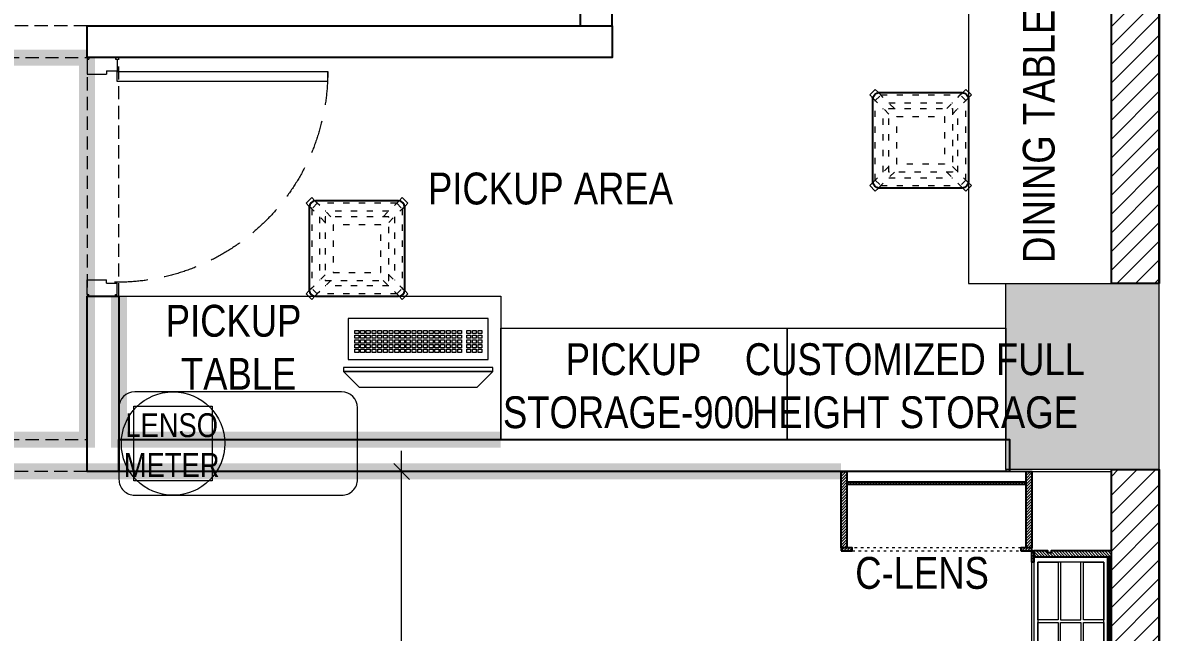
# Model space of a CAD drawing. Header units: feet. Extents: x 9413400 to 9419268, y -7061438 to -7048125.
# Drawn here: x 9415696 to 9419268, y -7053252 to -7051337 of the extents above; entities that cross this region are included whole.
import ezdxf

# ---------------------------------------------------------------- set-up
doc = ezdxf.new("R2010")
doc.units = ezdxf.units.FT
doc.header["$LTSCALE"] = 33
doc.header["$MEASUREMENT"] = 0
doc.header["$PDMODE"] = 3
doc.header["$PDSIZE"] = -1
for name, pattern in [('a_p6_plan_L18$0$HIDDEN', [0.375, 0.25, -0.125]), ('ACAD_ISO03W100', [30, 12, -18]), ('DOT2', [0.125, 0, -0.125]), ('HIDDEN2', [4.7624999999999975, 3.174999999999998, -1.587499999999999])]:
    doc.linetypes.add(name, pattern=pattern)
for name, color, linetype, lineweight in [('A-COL', 243, 'Continuous', 9), ('column hatch', 5, 'Continuous', 0), ('Door', 2, 'Continuous', 13), ('HIDDEN LINE', 177, 'Continuous', 0), ('LENS-DIM', 252, 'Continuous', 5), ('LENS-DOOR', 34, 'Continuous', 20), ('LENS-PARTITION', 21, 'Continuous', 25), ('LENS-TEXT', 31, 'Continuous', 5), ('LENS_CURTAIN', 5, 'a_p6_plan_L18$0$HIDDEN', 9), ('LK-EQPMT', 3, 'Continuous', 18), ('LK-FF&E WALL', 1, 'Continuous', 9), ('LK-IT', 3, 'Continuous', 18), ('LK-TILES FINISH', 251, 'Continuous', 5), ('LN-ELEVATION-1', 81, 'Continuous', 25), ('LN-ELEVATION-2', 103, 'Continuous', 20), ('LN-ELEVATION-3', 125, 'Continuous', 18), ('LN-ELEVATION-4', 145, 'Continuous', 13), ('LN-ELEVATION-5', 167, 'Continuous', 5), ('LN-HATCH', 251, 'Continuous', 0), ('PLANO-TXT', 252, 'Continuous', 5)]:
    doc.layers.add(name, color=color, linetype=linetype, lineweight=lineweight)
doc.layers.add('A-WALL', color=1, linetype='Continuous')
doc.layers.add('LAMINATE FINISH', color=80, linetype='Continuous')
doc.layers.add('LK-FLUTTED FINISH', color=20, linetype='Continuous', lineweight=30, true_color=0xff5e29)
doc.styles.add('LK TXT', font='Gill Sans MT Condensed Regular.ttf', dxfattribs={"height": 100})
doc.styles.get("Standard").update_dxf_attribs({"font": 'Gill Sans MT Condensed Regular.ttf'})
doc.dimstyles.new('100MM', dxfattribs={"dimtxt": 100, "dimasz": 50, "dimexe": 65, "dimexo": 65, "dimtad": 1, "dimdec": 0, "dimtxsty": 'Standard', "dimblk": 'OBLIQUE', "dimcen": 2.5, "dimdle": 65, "dimclrd": 256, "dimclre": 256, "dimclrt": 1, "dimadec": 0, "dimazin": 0, "dimtfac": 1, "dimtdec": 0, "dimtmove": 1, "dimatfit": 3, "dimfxl": 50, "dimlwd": -1, "dimlwe": -1, "dimarcsym": 0})
pattern_1 = [(45, (7858558.917008298, 3503823.203216763), (-4.490128060534575, 4.490128060534575), [])]
pattern_2 = [(45, (3990327.293469645, 1709214.691590092), (-4.490128060534575, 4.490128060534575), [])]

# ---------------------------------------------------------------- blocks, each defined once
blk = doc.blocks.new('CLENS 600 TYPE 6')
at = {"layer": 'LN-ELEVATION-1', "ltscale": 0.5}
blk.add_lwpolyline([(130, -225), (-130, -225, -0.4142135623730951), (-150, -205), (-150, 55, -0.4142135623730951), (-130, 75), (130, 75, -0.4142135623730951), (150, 55), (150, -205, -0.4142135623730951)], format="xyb", close=True, dxfattribs=at)
at = {"layer": 'LN-ELEVATION-3', "linetype": 'ACAD_ISO03W100', "ltscale": 0.05}
for p, q in [((-100, 7.322330470196902), (-142.3743686703965, 49.69669914152472)), ((-142.3743686708621, -199.6966991410591), (-142.3743686708621, 49.69669914105907)), ((-82.3223304701969, 25), (-124.6966991401277, 67.374368671095)), ((124.696699141059, 67.3743686703965), (-124.6966991401277, 67.374368671095)), ((99.69669914059341, 42.3743686703965), (-99.69669913966207, 42.374368671095)), ((82.3223304701969, 25), (124.6966991401277, 67.374368671095)), ((100, 7.322330470196902), (142.3743686703965, 49.69669914152472)), ((142.3743686708621, -199.6966991410591), (142.3743686708621, 49.69669914105907)), ((-117.3743686703965, -174.6966991408262), (-117.3743686703965, 24.69669914152473)), ((117.3743686703965, -174.6966991408262), (117.3743686703965, 24.69669914152473)), ((-100, -157.3223304701969), (-142.3743686703965, -199.6966991415247)), ((-82.3223304701969, -175), (-124.6966991401277, -217.374368671095)), ((82.3223304701969, -175), (124.6966991401277, -217.374368671095)), ((100, -157.3223304701969), (142.3743686703965, -199.6966991415247)), ((99.69669914059341, -192.3743686703965), (-99.69669913966207, -192.374368671095)), ((124.696699141059, -217.3743686703965), (-124.6966991401277, -217.374368671095))]:
    blk.add_line(p, q, dxfattribs=at)
for points in [[(-132.2008663183078, 74.87853584764525), (-124.696699141059, 67.3743686703965), (-142.3743686708621, 49.69669914105907), (-149.8785358476452, 57.20086631807498)], [(132.2008663183078, 74.87853584764525), (124.696699141059, 67.3743686703965), (142.3743686708621, 49.69669914105907), (149.8785358476452, 57.20086631807498)], [(-132.2008663183078, -224.8785358476453), (-124.696699141059, -217.3743686703965), (-142.3743686708621, -199.6966991410591), (-149.8785358476452, -207.200866318075)], [(132.2008663183078, -224.8785358476453), (124.696699141059, -217.3743686703965), (142.3743686708621, -199.6966991410591), (149.8785358476452, -207.200866318075)]]:
    blk.add_lwpolyline(points, dxfattribs=at)
for points in [[(100, -175), (-100, -175), (-100, 25), (100, 25)], [(75, -150), (-75, -150), (-75, 0), (75, 0)]]:
    blk.add_lwpolyline(points, close=True, dxfattribs=at)
at = {"layer": 'LN-ELEVATION-5', "ltscale": 0.5}
for points in [[(-149.8785358476452, 57.20086631807498), (-160.0520382001995, 67.37436867062934), (-142.3743686708621, 85.05203819996677), (-132.2008663183078, 74.87853584787806)], [(149.8785358476452, 57.20086631807498), (160.0520382001995, 67.37436867062934), (142.3743686708621, 85.05203819996677), (132.2008663183078, 74.87853584787806)], [(-149.8785358476452, -207.200866318075), (-160.0520382001995, -217.3743686706294), (-142.3743686708621, -235.0520381999668), (-132.2008663183078, -224.8785358478781)], [(149.8785358476452, -207.200866318075), (160.0520382001995, -217.3743686706294), (142.3743686708621, -235.0520381999668), (132.2008663183078, -224.8785358478781)]]:
    blk.add_lwpolyline(points, dxfattribs=at)
blk = doc.blocks.new('*U23')
at = {"layer": 'LK-EQPMT', "ltscale": 12}
blk.add_lwpolyline([(5.986879315214991, 4.914598100478997), (-5.986879315214991, 4.914598100478997), (-5.986879315214991, -4.914598100478997), (5.986879315214991, -4.914598100478997)], close=True, dxfattribs=at)
blk = doc.blocks.new('*U24')
at = {"color": 0, "linetype": 'ByBlock', "lineweight": -2, "transparency": 16777216}
for p in [(0, 0), (17.96063794564497, 0), (35.92127589128995, 0), (53.88191383693492, 0), (71.8425517825799, 0), (89.80318972822487, 0), (107.7638276738698, 0), (125.7244656195148, 0), (143.6851035651598, 0), (161.6457415108048, 0), (179.6063794564497, 0), (197.5670174020947, 0), (215.5276553477397, 0), (233.4882932933847, 0), (251.4489312390296, 0), (269.4095691846746, 0), (287.3702071303196, 0), (305.3308450759646, 0), (323.2914830216096, 0), (-9e-16, -14.74379430143699), (-1.8e-15, -29.48758860287398), (17.96063794564497, -14.74379430143699), (17.96063794564497, -29.48758860287398), (35.92127589128995, -14.74379430143699), (35.92127589128995, -29.48758860287398), (53.88191383693492, -14.74379430143699), (53.88191383693492, -29.48758860287398), (71.8425517825799, -14.74379430143699), (71.8425517825799, -29.48758860287398), (89.80318972822487, -14.74379430143699), (89.80318972822487, -29.48758860287398), (107.7638276738698, -14.74379430143699), (107.7638276738698, -29.48758860287398), (125.7244656195148, -14.74379430143699), (125.7244656195148, -29.48758860287398), (143.6851035651598, -14.74379430143699), (143.6851035651598, -29.48758860287398), (161.6457415108048, -14.74379430143699), (161.6457415108048, -29.48758860287398), (179.6063794564497, -14.74379430143699), (179.6063794564497, -29.48758860287398), (197.5670174020947, -14.74379430143699), (197.5670174020947, -29.48758860287398), (215.5276553477397, -14.74379430143699), (215.5276553477397, -29.48758860287398), (233.4882932933847, -14.74379430143699), (233.4882932933847, -29.48758860287398), (251.4489312390296, -14.74379430143699), (251.4489312390296, -29.48758860287398), (269.4095691846746, -14.74379430143699), (269.4095691846746, -29.48758860287398), (287.3702071303196, -14.74379430143699), (287.3702071303196, -29.48758860287398), (305.3308450759646, -14.74379430143699), (305.3308450759646, -29.48758860287398), (323.2914830216096, -14.74379430143699), (323.2914830216096, -29.48758860287398), (-2.7e-15, -44.23138290431096), (-3.6e-15, -58.97517720574795), (17.96063794564497, -44.23138290431096), (17.96063794564497, -58.97517720574795), (35.92127589128995, -44.23138290431096), (35.92127589128994, -58.97517720574795), (53.88191383693492, -44.23138290431096), (53.88191383693492, -58.97517720574795), (71.8425517825799, -44.23138290431096), (71.8425517825799, -58.97517720574795), (89.80318972822487, -44.23138290431096), (89.80318972822487, -58.97517720574795), (107.7638276738698, -44.23138290431096), (107.7638276738698, -58.97517720574795), (125.7244656195148, -44.23138290431096), (125.7244656195148, -58.97517720574795), (143.6851035651598, -44.23138290431096), (143.6851035651598, -58.97517720574795), (161.6457415108048, -44.23138290431096), (161.6457415108048, -58.97517720574795), (179.6063794564497, -44.23138290431096), (179.6063794564497, -58.97517720574795), (197.5670174020947, -44.23138290431096), (197.5670174020947, -58.97517720574795), (215.5276553477397, -44.23138290431096), (215.5276553477397, -58.97517720574795), (233.4882932933847, -44.23138290431096), (233.4882932933847, -58.97517720574795), (251.4489312390296, -44.23138290431096), (251.4489312390296, -58.97517720574795), (269.4095691846746, -44.23138290431096), (269.4095691846746, -58.97517720574795), (287.3702071303196, -44.23138290431096), (287.3702071303196, -58.97517720574795), (305.3308450759646, -44.23138290431096), (305.3308450759646, -58.97517720574795), (323.2914830216096, -44.23138290431096), (323.2914830216096, -58.97517720574795)]:
    blk.add_blockref('*U23', p, dxfattribs=at)
blk = doc.blocks.new('*U21')
at = {"layer": 'LK-EQPMT', "ltscale": 12}
blk.add_lwpolyline([(5.986879315214991, 4.914598100478997), (-5.986879315214991, 4.914598100478997), (-5.986879315214991, -4.914598100478997), (5.986879315214991, -4.914598100478997)], close=True, dxfattribs=at)
blk = doc.blocks.new('*U22')
at = {"color": 0, "linetype": 'ByBlock', "lineweight": -2, "transparency": 16777216}
for p in [(0, 0), (17.96063794564497, 0), (35.92127589128995, 0), (-9e-16, -14.74379430143699), (-1.8e-15, -29.48758860287398), (17.96063794564497, -14.74379430143699), (17.96063794564497, -29.48758860287398), (35.92127589128995, -14.74379430143699), (35.92127589128995, -29.48758860287398), (-2.7e-15, -44.23138290431096), (-3.6e-15, -58.97517720574795), (17.96063794564497, -44.23138290431096), (17.96063794564497, -58.97517720574795), (35.92127589128995, -44.23138290431096), (35.92127589128994, -58.97517720574795)]:
    blk.add_blockref('*U21', p, dxfattribs=at)
blk = doc.blocks.new('KEYBOARD')
at = {"ltscale": 12}
blk.add_lwpolyline([(8.040144996717572, 2.91038e-11), (8.040144996717572, 129.0940371821052), (448.0401449967176, 129.0940371821052), (448.0401449967176, 2.91038e-11)], close=True, dxfattribs=at)
for name, p in [('*U24', (35.16895717114949, 101.6202952143818)), ('*U22', (386.6121428576974, 101.6202952143818))]:
    blk.add_blockref(name, p)
blk = doc.blocks.new('Pickup table PC')
at = {"layer": 'LN-ELEVATION-2', "ltscale": 0.5}
for points in [[(470, 50), (0, 50), (0, 62), (470, 62)], [(420, 0), (50, 0), (0, 50), (470, 50)]]:
    blk.add_lwpolyline(points, close=True, dxfattribs=at)
blk = doc.blocks.new('VC HD 1010')
at = {"layer": 'LN-HATCH', "ltscale": 0.5}
h = blk.add_hatch(dxfattribs=at)
h.set_pattern_fill('ANSI31', color=256, scale=2)
h.set_pattern_definition([(45, (3761554.586240421, 1795022.935917533), (-4.490128060534575, 4.490128060534575), [])])
h.paths.add_polyline_path([(-505.166666666977, 24), (-505.166666666977, -166), (-499.1666666669771, -166), (-499.1666666669771, -176), (-505.166666666977, -176), (-505.166666666977, -220), (-487.1666666669772, -220), (-487.1666666669772, 24)])
h = blk.add_hatch(dxfattribs=at)
h.set_pattern_fill('ANSI31', color=256, scale=2)
h.set_pattern_definition(pattern_1)
h.paths.add_polyline_path([(504.8333333330228, 24), (504.8333333330228, -166), (498.8333333330228, -166), (498.8333333330228, -176), (504.8333333330228, -176), (504.8333333330228, -220), (486.8333333330228, -220), (486.8333333330228, 24)])
h = blk.add_hatch(dxfattribs=at)
h.set_pattern_fill('ANSI31', color=256, scale=2)
h.set_pattern_definition([(45, (7858741.917008297, 3503823.203216763), (-4.490128060534575, 4.490128060534575), [])])
h.paths.add_polyline_path([(-470.1666666669772, -220), (-470.1666666669772, -226), (-505.166666666977, -226), (-505.166666666977, -220)])
h = blk.add_hatch(dxfattribs=at)
h.set_pattern_fill('ANSI31', color=256, scale=2)
h.set_pattern_definition(pattern_1)
h.paths.add_polyline_path([(476.8333333330228, -220), (476.8333333330228, -226), (511.8333333330228, -226), (511.8333333330228, -220)])
at = {"layer": 'LN-ELEVATION-1', "ltscale": 0.5}
for points in [[(-505.166666666977, 24), (-505.166666666977, -166), (-499.1666666669771, -166), (-499.1666666669771, -176), (-505.166666666977, -176), (-505.166666666977, -220), (-487.1666666669772, -220), (-487.1666666669772, 24)], [(486.8333333330228, 12), (-487.1666666669772, 12), (-487.1666666669772, 18), (486.8333333330228, 18)], [(504.8333333330228, 24), (504.8333333330228, -166), (498.8333333330228, -166), (498.8333333330228, -176), (504.8333333330228, -176), (504.8333333330228, -220), (486.8333333330228, -220), (486.8333333330228, 24)], [(-470.1666666669772, -220), (-470.1666666669772, -226), (-505.166666666977, -226), (-505.166666666977, -220)], [(469.8333333330228, -220), (469.8333333330228, -226), (504.8333333330228, -226), (504.8333333330228, -220)]]:
    blk.add_lwpolyline(points, close=True, dxfattribs=at)
at = {"layer": 'LN-ELEVATION-2', "ltscale": 0.5}
blk.add_lwpolyline([(470.1666666674428, 0), (-470.1666666674428, 0), (-470.1666666674428, -208), (470.1666666674428, -208)], close=True, dxfattribs=at)
at = {"layer": 'LN-ELEVATION-3', "ltscale": 0.5}
for p, q in [((-487.1666666669772, 24), (486.8333333330228, 24)), ((-470.1666666669772, -220), (469.8333333330228, -220)), ((469.8333333330228, -226), (-470.1666666669772, -226))]:
    blk.add_line(p, q, dxfattribs=at)
for points in [[(-470.1666666674428, 0), (-288.5000000004657, 0), (-288.5000000004657, -64), (-470.1666666674428, -64)], [(-280.5000000004657, 0), (-98.83333333348855, 0), (-98.83333333348855, -64), (-280.5000000004657, -64)], [(-90.83333333348855, 0), (90.83333333348855, 0), (90.83333333348855, -64), (-90.83333333348855, -64)], [(98.83333333348855, 0), (280.5000000004657, 0), (280.5000000004657, -64), (98.83333333348855, -64)], [(288.5000000004657, 0), (470.1666666674428, 0), (470.1666666674428, -64), (288.5000000004657, -64)], [(-470.1666666674428, -136), (-288.5000000004657, -136), (-288.5000000004657, -72), (-470.1666666674428, -72)], [(-280.5000000004657, -72), (-98.83333333348855, -72), (-98.83333333348855, -136), (-280.5000000004657, -136)], [(-90.83333333348855, -72), (90.83333333348855, -72), (90.83333333348855, -136), (-90.83333333348855, -136)], [(98.83333333348855, -72), (280.5000000004657, -72), (280.5000000004657, -136), (98.83333333348855, -136)], [(288.5000000004657, -72), (470.1666666674428, -72), (470.1666666674428, -136), (288.5000000004657, -136)], [(-470.1666666674428, -144), (-288.5000000004657, -144), (-288.5000000004657, -208), (-470.1666666674428, -208)], [(-280.5000000004657, -144), (-98.83333333348855, -144), (-98.83333333348855, -208), (-280.5000000004657, -208)], [(-90.83333333348855, -144), (90.83333333348855, -144), (90.83333333348855, -208), (-90.83333333348855, -208)], [(98.83333333348855, -144), (280.5000000004657, -144), (280.5000000004657, -208), (98.83333333348855, -208)], [(288.5000000004657, -144), (470.1666666674428, -144), (470.1666666674428, -208), (288.5000000004657, -208)]]:
    blk.add_lwpolyline(points, close=True, dxfattribs=at)
blk = doc.blocks.new('A$C65ba2408')
at = {"layer": 'column hatch'}
h = blk.add_hatch(color=8, dxfattribs=at)
h.dxf.hatch_style = 1
h.paths.add_polyline_path([(3477.075315490365, -3129.247516787611), (2892.822441935539, -3129.247516787611), (2892.822441935539, -3840.511884602718), (3477.075315490365, -3840.511884602718)])
h.paths.add_polyline_path([(3477.075315490365, 1316.154782061465), (2892.822441935539, 1316.154782061465), (2892.822441935539, 528.6835176954046), (3477.075315490365, 528.6835176954046)])
h.paths.add_polyline_path([(3477.075315490365, 4440.637540684082), (2994.431637331843, 4440.637540684082), (2994.431637331843, 3856.38466711808), (3477.075315490365, 3856.38466711808)])
h.paths.add_polyline_path([(3477.075315490365, 6826.046037752181), (2664.338408131153, 6818.657520412468), (2664.201752275229, 6523.62604643125), (3477.075315490365, 6523.62604643125)])
h.paths.add_polyline_path([(-1908.212040826678, 1290.752483212389), (-2312.235029324889, 1290.752483212389), (-2312.235029324889, 985.9248970048502), (-1908.212040826678, 985.9248970048502)])
h.paths.add_polyline_path([(-2060.625833928585, -3129.247516787611), (-2312.235029324889, -3129.247516787611), (-2312.235029324889, -3840.511884602718), (-2060.625833928585, -3840.511884602718)])
at = {"layer": 'LN-HATCH'}
h = blk.add_hatch(dxfattribs=at)
h.set_pattern_fill('ANSI31', color=256, scale=333, angle=180)
h.set_pattern_definition([(225, (-11792219.15719212, 5498508.667322719), (29.43331976689004, -29.43331976689005), [])])
h.paths.add_polyline_path([(3427.075315490365, 6523.62604643125), (3327.075315490365, 6523.62604643125), (3327.075315490365, 4440.637540684082), (3427.075315490365, 4440.637540684082)])
h.paths.add_polyline_path([(3477.075315490365, 6523.62604643125), (3427.075315490365, 6523.62604643125), (3427.075315490365, 4440.637540684082), (3477.075315490365, 4440.637540684082)])
h.paths.add_polyline_path([(3427.075315490365, 3856.38466711808), (3327.075315490365, 3856.38466711808), (3327.075315490365, 1316.154782061465), (3427.075315490365, 1316.154782061465)])
h.paths.add_polyline_path([(3477.075315490365, 3856.38466711808), (3427.075315490365, 3856.38466711808), (3427.075315490365, 1316.154782061465), (3477.075315490365, 1316.154782061465)])
h.paths.add_polyline_path([(3427.075315490365, 528.6835176954046), (3327.075315490365, 528.6835176954046), (3327.075315490365, -3129.247516787611), (3427.075315490365, -3129.247516787611)])
h.paths.add_polyline_path([(3477.075315490365, 528.6835176954046), (3427.075315490365, 528.6835176954046), (3427.075315490365, -3129.247516787611), (3477.075315490365, -3129.247516787611)])
at = {"layer": 'A-COL'}
for p, q in [((2994.431637331843, 3856.38466711808), (2994.431637331843, 4440.637540684082)), ((2994.431637331843, 4440.637540684082), (3477.075315490365, 4440.637540684082)), ((3477.075315490365, 3856.38466711808), (3477.075315490365, 4440.637540684082)), ((3477.075315490365, 3856.38466711808), (2994.431637331843, 3856.38466711808))]:
    blk.add_line(p, q, dxfattribs=at)
at = {"layer": 'A-WALL'}
for p, q in [((3477.075315490365, 4440.637540684082), (3477.075315490365, 6523.62604643125)), ((3477.075315490365, 1316.154782061465), (3477.075315490365, 3856.38466711808))]:
    blk.add_line(p, q, dxfattribs=at)
for points in [[(3477.075315490365, 4440.637540684082), (3327.075315490365, 4440.637540684082), (3327.075315490365, 6523.62604643125), (3477.075315490365, 6523.62604643125)], [(3477.075315490365, 1316.154782061465), (3327.075315490365, 1316.154782061465), (3327.075315490365, 3856.38466711808), (3477.075315490365, 3856.38466711808)]]:
    blk.add_lwpolyline(points, close=True, dxfattribs=at)
blk = doc.blocks.new('CLENS 600')
at = {"layer": 'LN-HATCH', "ltscale": 0.5}
h = blk.add_hatch(dxfattribs=at)
h.set_pattern_fill('ANSI31', color=256, scale=2)
h.set_pattern_definition(pattern_2)
h.paths.add_polyline_path([(-600, 0), (-582, 0), (-582, -240), (-600, -240)])
h = blk.add_hatch(dxfattribs=at)
h.set_pattern_fill('ANSI31', color=256, scale=2)
h.set_pattern_definition([(45, (3975657.572909575, 1709214.691590092), (-4.490128060534575, 4.490128060534575), [])])
h.paths.add_polyline_path([(-18, 0), (0, 0), (0, -240), (-18, -240)])
h = blk.add_hatch(dxfattribs=at)
h.set_pattern_fill('ANSI31', color=256, scale=2)
h.set_pattern_definition([(45, (3990252.293469645, 1709214.691590092), (-4.490128060534575, 4.490128060534575), [])])
h.paths.add_polyline_path([(-582, -40), (-18, -40), (-18, -34), (-582, -34)])
h = blk.add_hatch(dxfattribs=at)
h.set_pattern_fill('ANSI31', color=256, scale=2)
h.set_pattern_definition(pattern_2)
h.paths.add_polyline_path([(-600, -250), (-565, -250), (-565, -240), (-600, -240)])
h = blk.add_hatch(dxfattribs=at)
h.set_pattern_fill('ANSI31', color=256, scale=2)
h.set_pattern_definition([(45, (3990177.293469646, 1709214.691590092), (-4.490128060534575, 4.490128060534575), [])])
h.paths.add_polyline_path([(-35, -250), (0, -250), (0, -240), (-35, -240)])
at = {"layer": 'HIDDEN LINE', "linetype": 'ACAD_ISO03W100', "ltscale": 0.02}
for p, q in [((-35, -240), (-565, -240)), ((-565, -250), (-35, -250))]:
    blk.add_line(p, q, dxfattribs=at)
at = {"layer": 'LN-ELEVATION-1', "ltscale": 0.5}
for points in [[(-600, 0), (-582, 0), (-582, -240), (-600, -240)], [(-18, 0), (0, 0), (0, -240), (-18, -240)], [(-582, -40), (-18, -40), (-18, -34), (-582, -34)], [(-600, -250), (-565, -250), (-565, -240), (-600, -240)], [(-35, -250), (0, -250), (0, -240), (-35, -240)]]:
    blk.add_lwpolyline(points, close=True, dxfattribs=at)
at = {"layer": 'LN-ELEVATION-4'}
blk.add_line((-18, 0), (-582, 0), dxfattribs=at)
blk = doc.blocks.new('Stool')
at = {"layer": 'LN-ELEVATION-1', "ltscale": 0.5}
blk.add_lwpolyline([(-130, 300), (130, 300, -0.4142135623730951), (150, 280), (150, 20, -0.4142135623730951), (130, 0), (-130, 0, -0.4142135623730951), (-150, 20), (-150, 280, -0.4142135623730951)], format="xyb", close=True, dxfattribs=at)
at = {"layer": 'LN-ELEVATION-3', "linetype": 'ACAD_ISO03W100', "ltscale": 0.05}
for p, q in [((-82.3223304701969, 250), (-124.6966991401277, 292.374368671095)), ((-124.696699141059, 292.3743686703965), (124.6966991401277, 292.374368671095)), ((82.3223304701969, 250), (124.6966991401277, 292.374368671095)), ((-100, 232.3223304701969), (-142.3743686703965, 274.6966991415247)), ((-142.3743686708621, 274.6966991410591), (-142.3743686708621, 25.30330085894093)), ((-99.69669914059341, 267.3743686703965), (99.69669913966209, 267.374368671095)), ((100, 232.3223304701969), (142.3743686703965, 274.6966991415247)), ((142.3743686708621, 274.6966991410591), (142.3743686708621, 25.30330085894093)), ((-117.3743686703965, 249.6966991408263), (-117.3743686703965, 50.30330085847527)), ((117.3743686703965, 249.6966991408263), (117.3743686703965, 50.30330085847527)), ((-100, 67.67766952980308), (-142.3743686703965, 25.30330085847527)), ((-82.3223304701969, 50), (-124.6966991401277, 7.625631328905001)), ((82.3223304701969, 50), (124.6966991401277, 7.625631328905001)), ((100, 67.67766952980308), (142.3743686703965, 25.30330085847527)), ((-124.696699141059, 7.625631329603493), (124.6966991401277, 7.625631328905001)), ((-99.69669914059341, 32.62563132960349), (99.69669913966209, 32.625631328905))]:
    blk.add_line(p, q, dxfattribs=at)
for points in [[(-132.2008663183078, 299.8785358476453), (-124.696699141059, 292.3743686703965), (-142.3743686708621, 274.6966991410591), (-149.8785358476452, 282.200866318075)], [(132.2008663183078, 299.8785358476453), (124.696699141059, 292.3743686703965), (142.3743686708621, 274.6966991410591), (149.8785358476452, 282.200866318075)], [(-132.2008663183078, 0.1214641523547471), (-124.696699141059, 7.625631329603493), (-142.3743686708621, 25.30330085894093), (-149.8785358476452, 17.79913368192501)], [(132.2008663183078, 0.1214641523547471), (124.696699141059, 7.625631329603493), (142.3743686708621, 25.30330085894093), (149.8785358476452, 17.79913368192501)]]:
    blk.add_lwpolyline(points, dxfattribs=at)
for points in [[(-100, 250), (100, 250), (100, 50), (-100, 50)], [(-75, 225), (75, 225), (75, 75), (-75, 75)]]:
    blk.add_lwpolyline(points, close=True, dxfattribs=at)
at = {"layer": 'LN-ELEVATION-5', "ltscale": 0.5}
for points in [[(-149.8785358476452, 282.200866318075), (-160.0520382001996, 292.3743686706293), (-142.3743686708621, 310.0520381999668), (-132.2008663183078, 299.8785358478781)], [(149.8785358476452, 282.200866318075), (160.0520382001996, 292.3743686706293), (142.3743686708621, 310.0520381999668), (132.2008663183078, 299.8785358478781)], [(-149.8785358476452, 17.79913368192501), (-160.0520382001996, 7.625631329370662), (-142.3743686708621, -10.05203819996677), (-132.2008663183078, 0.1214641521219164)], [(149.8785358476452, 17.79913368192501), (160.0520382001996, 7.625631329370662), (142.3743686708621, -10.05203819996677), (132.2008663183078, 0.1214641521219164)]]:
    blk.add_lwpolyline(points, dxfattribs=at)
blk = doc.blocks.new('*U36')
at = {"layer": 'LENS-DOOR'}
for p, q in [((548121.7424194189, 1779235.250802667), (548121.7424194121, 1778573.792470707)), ((548121.7424194189, 1779235.250802667), (548152.9924194244, 1779235.250802653)), ((548152.9924193986, 1778573.792470693), (548152.9924194244, 1779235.250802653)), ((547447.2632527449, 1778568.584137414), (547452.4715860604, 1778568.584137391)), ((547447.2632527215, 1778484.134138707), (547447.2632527449, 1778568.584137414)), ((547452.4715860653, 1778573.792470743), (547488.9299194093, 1778573.792470734)), ((547452.4715860604, 1778568.584137391), (547452.4715860653, 1778573.792470743)), ((547488.9299193954, 1778539.938304132), (547488.9299194093, 1778573.792470734)), ((548121.7424194121, 1778573.792470707), (548152.9924193986, 1778573.792470693)), ((548192.054919424, 1778573.792470725), (548155.5965860707, 1778573.792470693)), ((548155.5965860611, 1778539.938304095), (548155.5965860707, 1778573.792470693)), ((548192.0549194146, 1778568.584137372), (548192.054919424, 1778573.792470725)), ((548197.2632527373, 1778568.584137372), (548192.0549194146, 1778568.584137372)), ((548197.2632527256, 1778484.134138697), (548197.2632527373, 1778568.584137372)), ((547488.9299193954, 1778539.938304132), (547499.3465860662, 1778539.938304113)), ((547499.3465860639, 1778478.925805386), (547499.3465860662, 1778539.938304113)), ((548145.179919409, 1778478.925805326), (548145.179919395, 1778539.938304067)), ((548155.5965860611, 1778539.938304095), (548145.179919395, 1778539.938304067)), ((547447.2632527215, 1778484.134138707), (547452.4715860627, 1778484.134138707)), ((547452.4715860627, 1778478.925805396), (547452.4715860627, 1778484.134138707)), ((548192.0549194006, 1778478.925805345), (548192.0549194006, 1778484.134138698)), ((548197.2632527256, 1778484.134138697), (548192.0549194006, 1778484.134138698)), ((547452.4715860627, 1778478.925805396), (547499.3465860639, 1778478.925805386)), ((548192.0549194006, 1778478.925805345), (548145.179919409, 1778478.925805326))]:
    blk.add_line(p, q, dxfattribs=at)
at = {"layer": 'LENS-DOOR', "color": 7, "linetype": 'HIDDEN2'}
blk.add_ellipse((548152.9924193986, 1778573.792470693), major_axis=(-661.4583333306382, 0.003443102111827), ratio=0.9999999979146821, start_param=-1.570791121506941, end_param=0.0512086788949202, dxfattribs=at)
blk = doc.blocks.new('_Oblique')
at = {"color": 0, "lineweight": -2}
blk.add_line((-0.5, -0.5), (0.5, 0.5), dxfattribs=at)
blk = doc.blocks.new('*D40')
at = {"layer": 'Defpoints', "color": 0, "transparency": 16777216}
for p in [(9416840.80984053, -7052746.46390872), (9416887.098045431, -7052746.46390872), (9416831.552473929, -7054096.371878244)]:
    blk.add_point(p, dxfattribs=at)
at = {"layer": 'LENS-DIM', "transparency": 16777216}
blk.add_line((9416887.098045431, -7054161.371878244), (9416887.098045431, -7052681.46390872), dxfattribs=at)
at = {"layer": 'LENS-DIM', "linetype": 'DOT2', "transparency": 16777216}
for p, q in [((9416905.80984053, -7052746.46390872), (9416952.098045431, -7052746.46390872)), ((9416896.552473929, -7054096.371878244), (9416952.098045431, -7054096.371878244))]:
    blk.add_line(p, q, dxfattribs=at)
at = {"layer": 'LENS-DIM', "transparency": 16777216, "xscale": 50, "yscale": 50, "zscale": 50}
for p, rotation in [((9416887.098045431, -7052746.46390872), 90), ((9416887.098045431, -7054096.371878244), 270)]:
    blk.add_blockref('_Oblique', p, dxfattribs=dict(at, rotation=rotation))
at = {"layer": 'LENS-DIM', "color": 1, "transparency": 16777216, "insert": (9416835.346591944, -7053421.417893481), "char_height": 100, "attachment_point": 5, "rotation": 90}
blk.add_mtext('1350', dxfattribs=at)

msp = doc.modelspace()

# ---------------------------------------------------------------- linework, layer by layer
at = {"layer": 'LAMINATE FINISH', "color": 85, "linetype": 'ACAD_ISO03W100', "ltscale": 0.05, "true_color": 0x58ba48, "const_width": 50}
msp.add_lwpolyline([(9415898.636305617, -7052196.463908737), (9415898.636305617, -7051446.46390872)], dxfattribs=at)
at = {"layer": 'LENS-DIM', "color": 2}
msp.add_lwpolyline([(9418785.509868957, -7052746.46390872), (9419118.153547116, -7052746.46390872), (9419118.153547116, -7052740.716782285), (9418785.509868957, -7052740.716782285)], close=True, dxfattribs=at)
at = {"layer": 'LENS-PARTITION'}
for points in [[(9417448.626683118, -7051346.518892747), (9417548.626683118, -7051346.518892747), (9417548.65769251, -7049936.693410843), (9417448.637588117, -7049937.602664043)], [(9415898.636305742, -7051346.46390872), (9417548.626683118, -7051346.518892747), (9417548.626683118, -7051446.518892746), (9415898.636305742, -7051446.46390872)], [(9415898.636305742, -7052196.463908726), (9415998.636305733, -7052196.463908726), (9415998.636305733, -7052746.46390872), (9415898.636305742, -7052746.46390872)], [(9415998.636305733, -7052646.46390872), (9418797.509868957, -7052646.46390872), (9418797.509868957, -7052746.46390872), (9415998.636305733, -7052746.46390872)]]:
    msp.add_lwpolyline(points, close=True, dxfattribs=at)
at = {"layer": 'LENS_CURTAIN', "ltscale": 5}
for points in [[(9415898.636305742, -7051346.46390872), (9415148.636305742, -7051346.46390872), (9415148.636305742, -7051446.46390872), (9415898.636305742, -7051446.46390872)], [(9415898.636305742, -7051446.463908726), (9415898.636305742, -7052196.463908726), (9415998.636305742, -7052196.463908726), (9415998.636305742, -7051446.463908726)], [(9415148.636305744, -7052646.46390872), (9415898.636305742, -7052646.46390872), (9415898.636305742, -7052746.46390872), (9415148.636305744, -7052746.46390872)], [(9416748.636305733, -7052646.46390872), (9415998.636305733, -7052646.46390872), (9415998.636305733, -7052746.46390872), (9416748.636305733, -7052746.46390872)]]:
    msp.add_lwpolyline(points, close=True, dxfattribs=at)
at = {"layer": 'LK-EQPMT'}
msp.add_lwpolyline([(9416045.739950605, -7052776.463913891), (9416045.739950605, -7052541.463913891), (9416291.739950603, -7052541.463913891), (9416291.739950603, -7052776.463913891)], close=True, dxfattribs=at)
at = {"layer": 'LK-FF&E WALL'}
for points in [[(9419118.153547116, -7052156.463908706), (9419118.153547116, -7051256.463908706), (9418668.153547116, -7051256.463908706), (9418668.153547116, -7052156.463908706)], [(9417198.636301598, -7052646.46390872), (9415998.636305733, -7052646.46390872), (9415998.636305733, -7052196.46390872), (9417198.636301598, -7052196.46390872)], [(9417198.636301598, -7052646.46390872), (9417198.636301598, -7052296.46390872), (9418098.636301598, -7052296.46390872), (9418098.636301598, -7052646.46390872)], [(9418098.636301598, -7052646.46390872), (9418098.636301598, -7052296.46390872), (9418785.509868957, -7052296.46390872), (9418785.509868957, -7052646.46390872)]]:
    msp.add_lwpolyline(points, close=True, dxfattribs=at)
msp.add_lwpolyline([(9416748.636305733, -7052771.463909379), (9416748.636305733, -7052546.463918401, 0.4142135623730951), (9416698.636305733, -7052496.463918402), (9416048.636305733, -7052496.463918402, 0.4142135623730951), (9415998.636305733, -7052546.463918401), (9415998.636305733, -7052771.463909379, 0.4142135623730951), (9416048.636305733, -7052821.46390938), (9416698.636305733, -7052821.46390938, 0.4142135623730951)], format="xyb", close=True, dxfattribs=at)
msp.add_circle((9416168.739950605, -7052658.963913891), 162.4999954886734, dxfattribs=at)
at = {"layer": 'LK-FLUTTED FINISH', "linetype": 'ACAD_ISO03W100', "ltscale": 0.05, "const_width": 50}
msp.add_lwpolyline([(9415148.636305742, -7052746.46390872), (9418268.153547116, -7052746.46390872)], dxfattribs=at)
at = {"layer": 'LK-TILES FINISH', "color": 212, "linetype": 'ACAD_ISO03W100', "ltscale": 0.05, "true_color": 0xde21d8, "const_width": 50}
for points in [[(9415898.636305742, -7051446.46390872), (9415148.636305744, -7051446.46390872), (9415148.636305744, -7052646.46390872), (9415898.636305742, -7052646.46390872), (9415898.636305617, -7052196.463908737)], [(9417198.636301598, -7052646.46390872), (9415998.636305733, -7052646.46390872), (9415998.636305742, -7052196.463908726)]]:
    msp.add_lwpolyline(points, dxfattribs=at)

# ---------------------------------------------------------------- block references
at = {"layer": 'Door', "xscale": -1, "rotation": 270}
msp.add_blockref('*U36', (7637419.710500416, -7599643.727161458), dxfattribs=at)
at = {"layer": 'LENS-DIM', "color": 2}
msp.add_blockref('A$C65ba2408', (9415791.078231625, -7056597.101449402), dxfattribs=at)
at = {"layer": 'LK-FF&E WALL'}
for name, p, rotation in [('Stool', (9418668.153547116, -7051706.463908706), 90.00000000000003), ('VC HD 1010', (9419094.153547117, -7053501.630575387), 270)]:
    msp.add_blockref(name, p, dxfattribs=dict(at, rotation=rotation))
at = {"layer": 'LK-FF&E WALL', "xscale": -1, "rotation": 180}
msp.add_blockref('CLENS 600 TYPE 6', (9416746.86216889, -7052121.463908719), dxfattribs=at)
at = {"layer": 'LK-FF&E WALL'}
msp.add_blockref('CLENS 600', (9418868.153547116, -7052746.46390872), dxfattribs=at)
at = {"layer": 'LK-IT', "ltscale": 0.5, "xscale": -1, "rotation": 180}
msp.add_blockref('KEYBOARD', (9416711.054383343, -7052266.125225943), dxfattribs=at)
at = {"layer": 'LK-IT', "xscale": -1}
msp.add_blockref('Pickup table PC', (9417174.094528342, -7052482.340313706), dxfattribs=at)

# ---------------------------------------------------------------- texts
at = {"layer": 'LENS-TEXT', "color": 0, "linetype": 'Continuous', "ltscale": 3, "insert": (9418890.143700354, -7051693.895790371), "char_height": 100, "attachment_point": 5, "rotation": 89.99999999999993, "style": 'LK TXT'}
msp.add_mtext_dynamic_manual_height_columns('DINING TABLE', width=783.9636358173434, gutter_width=0.9999999999999992, heights=[0], dxfattribs=at)
at = {"layer": 'LENS-TEXT', "color": 0, "linetype": 'Continuous', "ltscale": 3, "attachment_point": 5, "style": 'LK TXT'}
for s, width, gutter_width, insert, char_height in [('PICKUP AREA', 783.9636358173434, 0.9999999999999992, (9417354.96886831, -7051858.550077089), 100), ('PICKUP  TABLE  ', 783.9636358173434, 0.9999999999999992, (9416374.931746455, -7052356.61719515), 100), (' PICKUP STORAGE-900', 1099.486866972408, 0.9999999999999992, (9417600.218502453, -7052478.009396143), 100), ('CUSTOMIZED FULL HEIGHT STORAGE ', 1099.486866972408, 0.9999999999999992, (9418500.218502453, -7052478.009396143), 100), ('LENSO\\PMETER', 353.0555573365615, 0.5, (9416164.439863494, -7052663.78141547), 75)]:
    msp.add_mtext_dynamic_manual_height_columns(s, width=width, gutter_width=gutter_width, heights=[0], dxfattribs=dict(at, insert=insert, char_height=char_height))
at = {"layer": 'PLANO-TXT', "linetype": 'Continuous', "ltscale": 3, "insert": (9418522.697595486, -7053065.967257533, 5.20701e-09), "char_height": 100, "width": 271.7848837209302, "attachment_point": 5, "style": 'LK TXT'}
msp.add_mtext('C-LENS', dxfattribs=at)

# ---------------------------------------------------------------- dimensions: what is measured, and where the dimension line sits
at = {"layer": 'LENS-DIM', "color": 2}
dim = msp.add_linear_dim(base=(9416887.098045431, -7052746.46390872), p1=(9416831.552473929, -7054096.371878244), p2=(9416840.80984053, -7052746.46390872), angle=90, dimstyle='100MM', dxfattribs=at)
dim.commit()
dim.dimension.update_dxf_attribs({"geometry": '*D40', "text_midpoint": (9416835.346591944, -7053421.417893481)})

doc.saveas('drawing.dxf')
